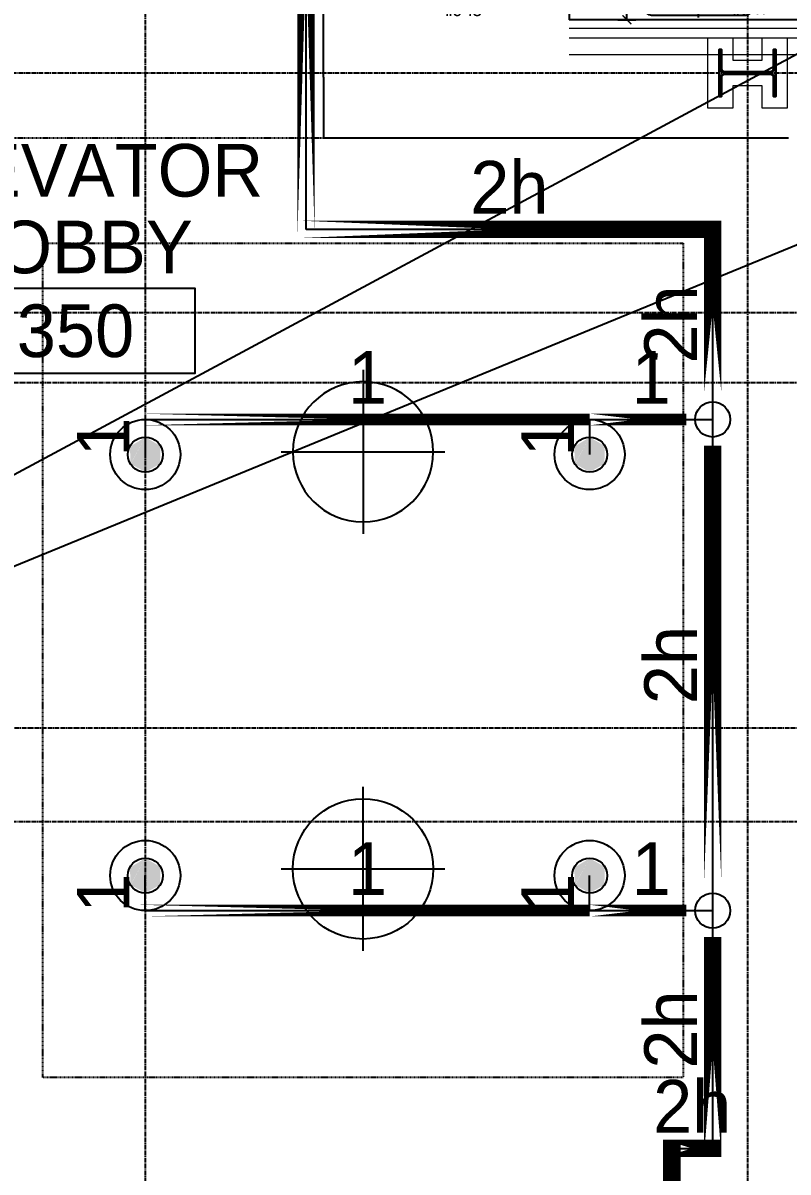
# Model space of a CAD drawing. Header units: inches. Extents: x -6955 to 13123, y -1334 to 3701.
# Drawn here: x 6188.4 to 6319.3, y 1777.6 to 1974.1 of the extents above; entities that cross this region are included whole.
import ezdxf
from ezdxf.enums import TextEntityAlignment as Align

# ---------------------------------------------------------------- set-up
doc = ezdxf.new("R2010")
doc.units = ezdxf.units.IN
doc.header["$MEASUREMENT"] = 0
doc.linetypes.add('CENTER2', pattern=[1.125, 0.75, -0.125, 0.125, -0.125])
doc.linetypes.add('HIDDEN2', pattern=[0.1875, 0.125, -0.0625])
for name, color, linetype in [('A-Clng Mtd Light Fixture', 4, 'Continuous'), ('A-Door', 7, 'Continuous'), ('A-Door-Head', 8, 'Continuous'), ('A-Flor-Case', 6, 'Continuous'), ('A-Flor-Pfix', 7, 'Continuous'), ('A-Flor-Soffit', 6, 'HIDDEN2'), ('A-Grid(SmallScale)', 11, 'CENTER2'), ('A-Tag-Rm(Scale)', 7, 'Continuous'), ('A-Wall-Full', 7, 'Continuous'), ('headdn', 7, 'Continuous'), ('PIPEBL', 4, 'Continuous'), ('pipemn', 6, 'Continuous'), ('PIPESPC', 7, 'Continuous'), ('spk-piperise', 7, 'Continuous'), ('TIDYPIPE', 7, 'Continuous')]:
    doc.layers.add(name, color=color, linetype=linetype)
for name, color, linetype, lineweight in [('A-Detl-Hatch', 1, 'Continuous', 18), ('A-Detl-Wide', 2, 'Continuous', 35), ('S-Detl-Hatch', 1, 'Continuous', 18)]:
    doc.layers.add(name, color=color, linetype=linetype, lineweight=lineweight)
doc.layers.add('G-Anno-Nplt', color=140, linetype='Continuous', lineweight=18, plot=False)
doc.styles.add('G1DIM', font='arial.ttf')
doc.styles.add('PIPE', font='PIPE.SHX')
doc.styles.add('ROMANS', font='ROMANS', dxfattribs={"height": 0.25})
doc.dimstyles.new('Aec-Arch-I-96', dxfattribs={"dimscale": 96, "dimtxt": 0.09375, "dimasz": 0.0625, "dimexe": 0.0625, "dimexo": 0.0625, "dimgap": 0.03125, "dimtad": 1, "dimdec": 3, "dimzin": 3, "dimdsep": 46, "dimlunit": 4, "dimtxsty": 'G1DIM', "dimblk": 'ARCHTICK', "dimcen": 0.09375, "dimclrt": 2, "dimazin": 2, "dimtfac": 0.75, "dimtdec": 3, "dimtix": 1, "dimtmove": 2, "dimatfit": 2, "dimldrblk": 'OPEN90', "dimfxl": 0.0625, "dimtolj": 1, "dimtzin": 0, "dimarcsym": 0})
doc.dimstyles.new('STANDARD$7', dxfattribs={"dimtxt": 0.09375, "dimasz": 0.125, "dimexe": 0.125, "dimexo": 0.09375, "dimgap": 0.0625, "dimtad": 1, "dimdec": 6, "dimzin": 3, "dimdsep": 46, "dimlunit": 4, "dimtxsty": 'ROMANS', "dimcen": 0.09375, "dimadec": 0, "dimazin": 0, "dimtfac": 0.09375, "dimtdec": 0, "dimtofl": 0, "dimtmove": 0, "dimatfit": 3, "dimfxl": 1, "dimfrac": 2, "dimtolj": 1, "dimtzin": 3, "dimarcsym": 0})

# ---------------------------------------------------------------- blocks, each defined once
blk = doc.blocks.new('*U18')
at = {"layer": 'A-Detl-Hatch'}
h = blk.add_hatch(dxfattribs=at)
h.set_pattern_fill('ANSI32', color=256, scale=6, style=0)
h.set_pattern_definition([(45, (0, -4.865), (-1.591, 1.591), []), (45, (1.0607, -4.865), (-1.591, 1.591), [])])
edge = h.paths.add_edge_path()
edge.add_line((3.98, -9.73), (3.98, -9.295))
edge.add_line((3.98, -9.295), (0.645, -9.295))
edge.add_arc((0.645, -8.795), 0.5, 180, 270, ccw=False)
edge.add_line((0.145, -8.795), (0.145, -0.935))
edge.add_arc((0.645, -0.935), 0.5, 90, 180, ccw=False)
edge.add_line((0.645, -0.435), (3.98, -0.435))
edge.add_line((3.98, -0.435), (3.98, 0))
edge.add_line((3.98, 0), (-3.98, 0))
edge.add_line((-3.98, 0), (-3.98, -0.435))
edge.add_line((-3.98, -0.435), (-0.645, -0.435))
edge.add_arc((-0.645, -0.935), 0.5, 0, 90, ccw=False)
edge.add_line((-0.145, -0.935), (-0.145, -8.795))
edge.add_arc((-0.645, -8.795), 0.5, -90, 0, ccw=False)
edge.add_line((-0.645, -9.295), (-3.98, -9.295))
edge.add_line((-3.98, -9.295), (-3.98, -9.73))
edge.add_line((-3.98, -9.73), (3.98, -9.73))
at = {"color": 0, "linetype": 'ByBlock'}
blk.add_lwpolyline([(3.98, -9.73), (3.98, -9.295), (0.645, -9.295, -0.4142136), (0.145, -8.795), (0.145, -0.935, -0.4142136), (0.645, -0.435), (3.98, -0.435), (3.98, 0), (-3.98, 0), (-3.98, -0.435), (-0.645, -0.435, -0.4142136), (-0.145, -0.935), (-0.145, -8.795, -0.4142136), (-0.645, -9.295), (-3.98, -9.295), (-3.98, -9.73)], format="xyb", close=True, dxfattribs=at)
blk = doc.blocks.new('W10X33')
at = {"layer": 'S-Detl-Hatch'}
blk.add_lwpolyline([(13773.78, -7310.28), (13773.78, -7305.84), (13769.95, -7305.84), (13769.95, -7300.98), (13773.78, -7300.98), (13773.78, -7296.55), (13761.82, -7296.55), (13761.82, -7300.98), (13765.66, -7300.98), (13765.66, -7305.84), (13761.82, -7305.84), (13761.82, -7310.28)], close=True, dxfattribs=at)
at = {"layer": 'A-Detl-Wide'}
blk.add_blockref('*U18', (13767.8, -7298.55), dxfattribs=at)
blk = doc.blocks.new('shower head')
for p, q in [((0.5, 0.25), (4.48, 0.25)), ((6.04, 1.5), (4.5, 1.5)), ((0.5, -0.25), (4.48, -0.25)), ((6.02, -1.5), (4.49, -1.5))]:
    blk.add_line(p, q)
blk.add_lwpolyline([(0, -1.12), (0.5, -1.12), (0.5, 1.12), (0, 1.12)], close=True)
at = {"extrusion": (0, 0, -1)}
for centre, start_param, end_param in [((4.5, 0), 4.878708, 10.826996), ((6.02, 0), 6.265998, 9.430839)]:
    blk.add_ellipse(centre, major_axis=(0, 1.5), ratio=0.483735, start_param=start_param, end_param=end_param, dxfattribs=at)
blk.add_open_spline([(4.48, 0.25), (4.49, 0.2), (4.49, 0.16), (4.49, 0.11), (4.5, 0.04), (4.5, -0.04), (4.49, -0.11), (4.49, -0.16), (4.49, -0.21), (4.48, -0.25)], degree=3, knots=[7.6339989, 7.6339989, 7.6339989, 7.6339989, 7.7552894, 7.7552894, 7.7552894, 7.9540134, 7.9540134, 7.9540134, 8.074038, 8.074038, 8.074038, 8.074038])
blk = doc.blocks.new('shower door')
at = {"layer": 'A-Flor-Case'}
for p, q in [((-31, -1), (-31, 0)), ((-29, 0), (-31, 0)), ((-29, -1), (-29, 0)), ((0, 0), (-2, 0)), ((-2, 0), (-2, -1)), ((-59.99, -1.26), (-57.99, -1.26)), ((-57.99, -2.26), (-57.99, -1.26)), ((-57.99, -1.76), (-31, -1.76)), ((-29, -1), (-31, -1)), ((-31, -1.26), (-29, -1.26)), ((-31, -2.26), (-31, -1.26)), ((-2, -0.5), (-29, -0.5)), ((-29, -1.26), (-29, -2.26)), ((0, -1), (-2, -1)), ((-2, -1), (0, -1)), ((-59.99, -2.26), (-57.99, -2.26)), ((-31, -2.26), (-29, -2.26))]:
    blk.add_line(p, q, dxfattribs=at)
blk = doc.blocks.new('30x34 shower')
at = {"layer": 'A-Flor-Pfix'}
for p, q in [((0, -34), (0, 0)), ((60, 0), (0, 0)), ((60, -34), (60, 0)), ((28.75, -16.18), (1.94, -1.94)), ((57, -1.5), (3, -1.5)), ((58.06, -1.94), (31.25, -16.18)), ((1.5, -3), (1.5, -29.5)), ((58.5, -3), (58.5, -29.5)), ((28.75, -17.82), (1.94, -30.56)), ((58.06, -30.56), (31.25, -17.82)), ((57, -31), (3, -31)), ((60, -34), (0, -34))]:
    blk.add_line(p, q, dxfattribs=at)
blk.add_circle((30, -17), 1.5, dxfattribs=at)
for centre, start, end in [((3, -3), 90, 180), ((57, -3), 0, 90), ((3, -29.5), 180, 270), ((57, -29.5), 270, 0)]:
    blk.add_arc(centre, 1.5, start, end, dxfattribs=at)
at = {"xscale": -1, "rotation": 179.9999999999999}
blk.add_blockref('shower door', (60, -34), dxfattribs=at)
at = {"layer": 'A-Flor-Pfix', "rotation": 180.0000000001253}
blk.add_blockref('shower head', (60, -16.5), dxfattribs=at)
blk = doc.blocks.new('36in door')
blk.add_lwpolyline([(-1.5, -36), (0, -36), (0, 0), (-1.5, 0)], close=True)
blk.add_arc((0, 0), 36, 180, 270)
blk = doc.blocks.new('Toiliet American Std Cadet Pro')
for p, q in [((0, 8.06), (0, -8.06)), ((5.84, 9.06), (1, 9.06)), ((6.84, 7.9), (6.84, 8.06)), ((7.53, 6.52), (7, 7.36)), ((7.69, -5.98), (7.69, 5.98)), ((7, -7.36), (7.53, -6.52)), ((1, -9.06), (5.84, -9.06)), ((6.84, -8.06), (6.84, -7.9))]:
    blk.add_line(p, q)
for centre, radius, start, end in [((1, 8.06), 1, 90, 180), ((5.84, 8.06), 1, 0, 90), ((7.84, 7.9), 1, 180, 212.4157), ((6.69, 5.98), 1, 0, 32.4157), ((10.89, 10.1), 4.91, 226.8784, 295.5831), ((10.89, -10.1), 4.91, 64.417, 133.1217), ((7.84, -7.9), 1, 147.5844, 180), ((6.69, -5.98), 1, 327.5844, 0), ((1, -8.06), 1, 180, 270), ((5.84, -8.06), 1, 270, 0)]:
    blk.add_arc(centre, radius, start, end)
for start_param, end_param in [(4.086017, 8.480354), (2.197169, 4.086017)]:
    blk.add_ellipse((18.39, 0), major_axis=(9.17, 0), ratio=0.762999, start_param=start_param, end_param=end_param)
blk = doc.blocks.new('_ArchTick')
at = {"color": 0, "linetype": 'ByBlock', "const_width": 0.15}
blk.add_lwpolyline([(-0.5, -0.5), (0.5, 0.5)], dxfattribs=at)
blk = doc.blocks.new('*D109')
at = {"layer": 'Defpoints', "color": 0, "transparency": 16777216}
for p in [(-42.8, 6.14), (-45.88, -60), (-43.26, -60)]:
    blk.add_point(p, dxfattribs=at)
at = {"layer": 'G-Anno-Nplt', "color": 0, "lineweight": -2, "transparency": 16777216}
for p, q in [((-44.3, 6.14), (-47.38, 6.14)), ((-45.88, 6.14), (-45.88, -60)), ((-44.76, -60), (-47.38, -60))]:
    blk.add_line(p, q, dxfattribs=at)
at = {"layer": 'G-Anno-Nplt', "color": 0, "lineweight": -2, "transparency": 16777216, "xscale": 1.5, "yscale": 1.5, "zscale": 1.5}
for p, rotation in [((-45.88, 6.14), 90), ((-45.88, -60), 270)]:
    blk.add_blockref('_ArchTick', p, dxfattribs=dict(at, rotation=rotation))
at = {"layer": 'G-Anno-Nplt', "transparency": 16777216, "insert": (-48.63, -26.93), "char_height": 2.25, "attachment_point": 5, "rotation": 90, "style": 'G1DIM'}
blk.add_mtext('\\A1;5\'-6{\\H0.750000x;\\S1/8;}"', dxfattribs=at)
blk = doc.blocks.new('_Open90')
at = {"color": 0, "linetype": 'ByBlock', "lineweight": -2}
for p, q in [((0, 0), (-1, 0)), ((-0.5, 0.5), (0, 0)), ((0, 0), (-0.5, -0.5))]:
    blk.add_line(p, q, dxfattribs=at)
blk = doc.blocks.new('*D110')
at = {"layer": 'Defpoints', "color": 0, "transparency": 16777216}
for p in [(0, 2.48), (-36, 0), (0, -3.5)]:
    blk.add_point(p, dxfattribs=at)
at = {"layer": 'G-Anno-Nplt', "color": 0, "lineweight": -2, "transparency": 16777216}
for p, q in [((-36, 1.5), (-36, 3.98)), ((0, -2), (0, 3.98)), ((-36, 2.48), (0, 2.48))]:
    blk.add_line(p, q, dxfattribs=at)
at = {"layer": 'G-Anno-Nplt', "color": 0, "lineweight": -2, "transparency": 16777216, "xscale": 1.5, "yscale": 1.5, "zscale": 1.5, "rotation": 180}
blk.add_blockref('_ArchTick', (-36, 2.48), dxfattribs=at)
at = {"layer": 'G-Anno-Nplt', "color": 0, "lineweight": -2, "transparency": 16777216, "xscale": 1.5, "yscale": 1.5, "zscale": 1.5}
blk.add_blockref('_ArchTick', (0, 2.48), dxfattribs=at)
at = {"layer": 'G-Anno-Nplt', "transparency": 16777216, "insert": (-18, 4.38), "char_height": 2.25, "attachment_point": 5, "style": 'G1DIM'}
blk.add_mtext('\\A1;3\'-0"', dxfattribs=at)
blk = doc.blocks.new('*D106')
at = {"layer": 'Defpoints', "color": 0, "transparency": 16777216}
for p in [(-76.12, 6.5), (-58.12, 7.25), (-76.12, 2.15)]:
    blk.add_point(p, dxfattribs=at)
at = {"layer": 'G-Anno-Nplt', "color": 0, "lineweight": -2, "transparency": 16777216}
for p, q in [((-76.12, 5), (-76.12, 0.65)), ((-58.12, 5.75), (-58.12, 0.65)), ((-58.12, 2.15), (-76.12, 2.15))]:
    blk.add_line(p, q, dxfattribs=at)
at = {"layer": 'G-Anno-Nplt', "color": 0, "lineweight": -2, "transparency": 16777216, "xscale": 1.5, "yscale": 1.5, "zscale": 1.5, "rotation": 180}
blk.add_blockref('_ArchTick', (-76.12, 2.15), dxfattribs=at)
at = {"layer": 'G-Anno-Nplt', "color": 0, "lineweight": -2, "transparency": 16777216, "xscale": 1.5, "yscale": 1.5, "zscale": 1.5}
blk.add_blockref('_ArchTick', (-58.12, 2.15), dxfattribs=at)
at = {"layer": 'G-Anno-Nplt', "transparency": 16777216, "insert": (-67.12, 4.05), "char_height": 2.25, "attachment_point": 5, "style": 'G1DIM'}
blk.add_mtext('\\A1;1\'-6"', dxfattribs=at)
blk = doc.blocks.new('*D107')
at = {"layer": 'Defpoints', "color": 0, "transparency": 16777216}
for p in [(0, 0), (-7.85, -60), (0, -60)]:
    blk.add_point(p, dxfattribs=at)
at = {"layer": 'G-Anno-Nplt', "color": 0, "lineweight": -2, "transparency": 16777216}
for p, q in [((-1.5, 0), (-9.35, 0)), ((-7.85, 0), (-7.85, -60)), ((-1.5, -60), (-9.35, -60))]:
    blk.add_line(p, q, dxfattribs=at)
at = {"layer": 'G-Anno-Nplt', "color": 0, "lineweight": -2, "transparency": 16777216, "xscale": 1.5, "yscale": 1.5, "zscale": 1.5}
for p, rotation in [((-7.85, 0), 90), ((-7.85, -60), 270)]:
    blk.add_blockref('_ArchTick', p, dxfattribs=dict(at, rotation=rotation))
at = {"layer": 'G-Anno-Nplt', "transparency": 16777216, "insert": (-9.75, -30), "char_height": 2.25, "attachment_point": 5, "rotation": 90, "style": 'G1DIM'}
blk.add_mtext('\\A1;5\'-0"', dxfattribs=at)
blk = doc.blocks.new('*D108')
at = {"layer": 'Defpoints', "color": 0, "transparency": 16777216}
for p in [(-76.12, -58), (-76.12, -60), (-69.22, -60)]:
    blk.add_point(p, dxfattribs=at)
at = {"layer": 'G-Anno-Nplt', "color": 0, "lineweight": -2, "transparency": 16777216}
for p, q in [((-69.22, -58), (-69.22, -56.5)), ((-74.62, -58), (-67.72, -58)), ((-69.22, -58), (-69.22, -60)), ((-74.62, -60), (-67.72, -60)), ((-69.22, -60), (-69.22, -61.5))]:
    blk.add_line(p, q, dxfattribs=at)
at = {"layer": 'G-Anno-Nplt', "color": 0, "lineweight": -2, "transparency": 16777216, "xscale": 1.5, "yscale": 1.5, "zscale": 1.5}
for p, rotation in [((-69.22, -58), 270), ((-69.22, -60), 90)]:
    blk.add_blockref('_ArchTick', p, dxfattribs=dict(at, rotation=rotation))
at = {"layer": 'G-Anno-Nplt', "transparency": 16777216, "insert": (-71.1, -59), "char_height": 2.25, "attachment_point": 5, "rotation": 90, "style": 'G1DIM'}
blk.add_mtext('\\A1;2"', dxfattribs=at)
blk = doc.blocks.new('decorative ceiling light')
for p, q in [((0, -7), (0, 7)), ((-7, 0), (7, 0))]:
    blk.add_line(p, q)
blk.add_circle((0, 0), 6)
blk = doc.blocks.new('linen elev lobby vending')
at = {"layer": 'A-Flor-Soffit'}
blk.add_line((-79.5, 216.37), (-139.5, 216.37), dxfattribs=at)
blk.add_lwpolyline([(-127.5, 198.38), (-18, 198.38), (-18, 55.73), (-127.5, 55.73)], close=True, dxfattribs=at)
at = {"layer": 'A-Wall-Full'}
for p in [(-79.5, 226.76), (0, 216.37)]:
    blk.add_line(p, (-79.5, 216.37), dxfattribs=at)
at = {"layer": 'A-Clng Mtd Light Fixture', "xscale": -2, "yscale": 2, "zscale": 2, "rotation": 180}
blk.add_blockref('decorative ceiling light', (-72.75, 162.71), dxfattribs=at)
at = {"layer": 'A-Clng Mtd Light Fixture', "xscale": 2, "yscale": 2, "zscale": 2}
blk.add_blockref('decorative ceiling light', (-72.75, 91.39), dxfattribs=at)
blk = doc.blocks.new('Rm Tag')
blk.add_lwpolyline([(-0.2124, 0.0759), (0.2124, 0.0759), (0.2124, -0.0759), (-0.2124, -0.0759)], close=True)
for p in [(0, 0.2858), (0, 0.1493), (0, 0)]:
    blk.add_attdef('XXX', text='', height=0.0938).set_placement(p, align=Align.MIDDLE_CENTER)
blk = doc.blocks.new('dpend1')
for radius in [6, 3]:
    blk.add_circle((0, 0), radius)
for points in [[(0.01, 2.97), (-2.53, -1.59), (-2.62, 1.36)], [(0.01, 2.97), (-2.49, -1.59), (2.52, -1.59)], [(2.52, -1.59), (0.01, 2.97), (2.6, 1.47)], [(2.52, -1.59), (-2.53, -1.59), (0.01, -2.98)]]:
    blk.add_solid(points)
blk = doc.blocks.new('PIPESPC')
at = {"layer": 'PIPESPC', "style": 'PIPE', "width": 0.9}
blk.add_attdef('SIZE', text='', height=9, dxfattribs=at).set_placement((0, 4.02), align=Align.CENTER)
at = {"layer": 'PIPESPC', "style": 'PIPE', "flags": 1}
blk.add_attdef('SCHED', (25.3, 3.89), '', height=9, dxfattribs=at)
blk = doc.blocks.new('rise')
blk.add_circle((0, 0), 3)
blk = doc.blocks.new('Studio Bath 2')
at = {"layer": 'A-Door'}
for points in [[(-81, -21.9817), (-81, -19.9817), (-76.125, -19.9817), (-76.125, -21.9817)], [(-81, -59.9817), (-81, -57.9817), (-76.125, -57.9817), (-76.125, -59.9817)]]:
    blk.add_lwpolyline(points, close=True, dxfattribs=at)
at = {"layer": 'A-Door-Head'}
blk.add_lwpolyline([(-81, -21.9817), (-81, -57.9817), (-76.125, -57.9817), (-76.125, -21.9817)], close=True, dxfattribs=at)
at = {"layer": 'A-Wall-Full'}
for p, q in [((-81, -22), (-81, 6.145)), ((-76.125, -22), (-76.125, 6.145)), ((-76.125, 6.145), (-36, 6.145)), ((-76.125, 6.145), (-36, 6.145)), ((-36, 0), (-36, 6.145)), ((0, 0), (-36, 0)), ((0, -60), (0, -3.5)), ((-81, -22), (-76.125, -22)), ((-81, -58), (-81, -62.855)), ((-76.125, -58), (-81, -58)), ((-76.125, -58), (-76.125, -60)), ((-76.125, -58), (-76.125, -60)), ((-76.125, -60), (0, -60))]:
    blk.add_line(p, q, dxfattribs=at)
at = {"layer": 'G-Anno-Nplt'}
for p, q in [((-76.125, 12.145), (-36, 12.145)), ((-76.125, 9.27), (-36, 9.27)), ((-76.125, 7.645), (-36, 7.645)), ((0, 3.125), (-36, 3.125))]:
    blk.add_line(p, q, dxfattribs=at)
at = {"layer": 'A-Door', "xscale": -1, "rotation": 90}
blk.add_blockref('36in door', (-76.125, -57.9817), dxfattribs=at)
at = {"layer": 'A-Flor-Pfix', "xscale": -1, "rotation": 90}
blk.add_blockref('Toiliet American Std Cadet Pro', (-58.125, 5.395), dxfattribs=at)
at = {"layer": 'A-Flor-Pfix', "extrusion": (0, 0, -1), "xscale": -1, "zscale": -1, "rotation": 90}
blk.add_blockref('30x34 shower', (0, 0), dxfattribs=at)
at = {"layer": 'G-Anno-Nplt'}
for base, p1, p2, picture, middle in [((-76.125, 2.1463), (-58.125, 7.25), (-76.125, 6.5015), '*D106', (-67.125, 4.0451)), ((0, 2.4794), (-36, 0), (0, -3.5), '*D110', (-18, 4.3789))]:
    dim = blk.add_linear_dim(base=base, p1=p1, p2=p2, dimstyle='Aec-Arch-I-96', override={"dimscale": 24, "dimsah": 1, "dimclrt": 256}, dxfattribs=at)
    dim.commit()
    dim.dimension.update_dxf_attribs({"geometry": picture, "text_midpoint": middle})
for base, p1, p2, picture, middle in [((-45.8755, -60), (-42.7983, 6.145), (-43.263, -60), '*D109', (-48.6347, -26.9275)), ((-7.8535, -60), (0, 0), (0, -60), '*D107', (-9.7523, -30)), ((-69.2224, -60), (-76.125, -58), (-76.125, -60), '*D108', (-71.102, -59))]:
    dim = blk.add_linear_dim(base=base, p1=p1, p2=p2, angle=90, dimstyle='Aec-Arch-I-96', override={"dimscale": 24, "dimsah": 1, "dimclrt": 256}, dxfattribs=at)
    dim.commit()
    dim.dimension.update_dxf_attribs({"geometry": picture, "text_midpoint": middle})
blk = doc.blocks.new('King Studio 1 -41')
at = {"layer": 'A-Wall-Full'}
blk.add_line((-0.74, 0.5), (183, 0.5), dxfattribs=at)
at = {"xscale": -1, "rotation": 90}
blk.add_blockref('Studio Bath 2', (15.25, 6.5), dxfattribs=at)

msp = doc.modelspace()

# ---------------------------------------------------------------- linework, layer by layer
at = {"layer": 'A-Grid(SmallScale)'}
for p, q in [((6209.3342, 3132.3201), (6209.3342, 1223.6428)), ((6312.3342, 3132.3201), (6312.3342, 1223.6428)), ((4537.3342, 1965.5773), (8345.3342, 1965.5773)), ((8345.3342, 1912.5773), (4537.3342, 1912.5773)), ((4561.449, 1853.5773), (8345.3342, 1853.5773)), ((4537.3342, 1837.5773), (8345.3342, 1837.5773))]:
    msp.add_line(p, q, dxfattribs=at)
msp.add_lwpolyline([(8345.3342, 1924.5773), (4557.6467, 1924.5773), (4550.0842, 1939.1398), (4504.0217, 1939.1398)], dxfattribs=at)
at = {"layer": 'PIPEBL'}
for p, q in [((6209.3342, 1906.3201), (6285.3342, 1906.3201)), ((6209.3342, 1906.3201), (6209.3342, 1900.3201)), ((6285.3342, 1906.3201), (6285.3342, 1900.3201)), ((6285.3342, 1906.3201), (6306.3813, 1906.3201)), ((6209.3342, 1822.3201), (6209.3342, 1828.3201)), ((6285.3342, 1822.3201), (6285.3342, 1828.3201)), ((6209.3342, 1822.3201), (6285.3342, 1822.3201)), ((6285.3342, 1822.3201), (6306.3813, 1822.3201))]:
    msp.add_line(p, q, dxfattribs=at)
at = {"layer": 'pipemn'}
for p, q in [((6236.8342, 1938.8352), (6236.8342, 2032.3201)), ((6306.3813, 1938.8352), (6236.8342, 1938.8352)), ((6306.3813, 1906.3201), (6306.3813, 1938.8352)), ((6306.3813, 1822.3201), (6306.3813, 1906.3201)), ((6306.3813, 1781.6626), (6306.3813, 1822.3201)), ((6299.3813, 1781.6626), (6306.3813, 1781.6626)), ((6299.3813, 1740.3201), (6299.3813, 1781.6626))]:
    msp.add_line(p, q, dxfattribs=at)
at = {"layer": 'TIDYPIPE', "color": 7}
for points, const_width in [([(6236.8342, 1937.3352), (6236.8342, 2032.3201)], 3), ([(6306.3813, 1910.8201), (6306.3813, 1940.3352)], 3), ([(6235.3342, 1938.8352), (6307.8813, 1938.8352)], 3), ([(6208.3342, 1906.3201), (6285.3342, 1906.3201)], 2), ([(6285.3342, 1906.3201), (6301.8813, 1906.3201)], 2), ([(6306.3813, 1826.8201), (6306.3813, 1901.8201)], 3), ([(6208.3342, 1822.3201), (6285.3342, 1822.3201)], 2), ([(6285.3342, 1822.3201), (6301.8813, 1822.3201)], 2), ([(6306.3813, 1780.1626), (6306.3813, 1817.8201)], 3), ([(6299.3813, 1740.3201), (6299.3813, 1783.1626)], 3), ([(6297.8813, 1781.6626), (6307.8813, 1781.6626)], 3)]:
    msp.add_lwpolyline(points, close=True, dxfattribs=dict(at, const_width=const_width))

# ---------------------------------------------------------------- block references
at = {"xscale": -1, "rotation": 270}
msp.add_blockref('King Studio 1 -41', (6239.3342, 1965.5773), dxfattribs=at)
at = {"rotation": 270}
msp.add_blockref('W10X33', (13615.7469, 15733.3782), dxfattribs=at)
msp.add_blockref('linen elev lobby vending', (6319.3342, 1738.0773))
at = {"layer": 'A-Tag-Rm(Scale)'}
ref = msp.add_blockref('Rm Tag', (6197.3973, 1921.4964), dxfattribs=dict(at, xscale=96, yscale=96, zscale=96))
ref.add_attrib('XXX', 'ELEVATOR', dxfattribs={"layer": '0', "height": 9}).set_placement((6197.3973, 1948.9375), align=Align.MIDDLE_CENTER)
ref.add_attrib('XXX', 'LOBBY', dxfattribs={"layer": '0', "height": 9}).set_placement((6197.3973, 1935.8273), align=Align.MIDDLE_CENTER)
ref.add_attrib('XXX', '350', dxfattribs={"layer": '0', "height": 9}).set_placement((6197.3973, 1921.4964), align=Align.MIDDLE_CENTER)
at = {"layer": 'headdn'}
for p in [(6209.3342, 1900.3201), (6285.3342, 1900.3201), (6209.3342, 1828.3201), (6285.3342, 1828.3201)]:
    msp.add_blockref('dpend1', p, dxfattribs=at)
at = {"layer": 'PIPESPC'}
ref = msp.add_blockref('PIPESPC', (6271.6077, 1938.8352), dxfattribs=at)
ref.add_attrib('SIZE', '2h', dxfattribs={"color": 0, "height": 9, "style": 'PIPE'}).set_placement((6271.6077, 1938.8352), align=Align.BOTTOM_CENTER)
ref = msp.add_blockref('PIPESPC', (6306.3813, 1922.5777), dxfattribs=dict(at, rotation=89.9999999999984))
ref.add_attrib('SIZE', '2h', dxfattribs={"color": 0, "height": 9, "rotation": 90, "style": 'PIPE'}).set_placement((6306.3813, 1922.5777), align=Align.BOTTOM_CENTER)
ref = msp.add_blockref('PIPESPC', (6247.3342, 1906.3201), dxfattribs=at)
ref.add_attrib('SIZE', '1', dxfattribs={"color": 0, "height": 9, "style": 'PIPE'}).set_placement((6247.3342, 1906.3201), align=Align.BOTTOM_CENTER)
ref = msp.add_blockref('PIPESPC', (6295.8577, 1906.3201), dxfattribs=at)
ref.add_attrib('SIZE', '1', dxfattribs={"color": 0, "height": 9, "style": 'PIPE'}).set_placement((6295.8577, 1906.3201), align=Align.BOTTOM_CENTER)
ref = msp.add_blockref('PIPESPC', (6209.3342, 1903.3201), dxfattribs=dict(at, rotation=90))
ref.add_attrib('SIZE', '1', dxfattribs={"color": 0, "height": 9, "rotation": 90, "style": 'PIPE'}).set_placement((6209.3342, 1903.3201), align=Align.BOTTOM_CENTER)
ref = msp.add_blockref('PIPESPC', (6285.3342, 1903.3201), dxfattribs=dict(at, rotation=90))
ref.add_attrib('SIZE', '1', dxfattribs={"color": 0, "height": 9, "rotation": 90, "style": 'PIPE'}).set_placement((6285.3342, 1903.3201), align=Align.BOTTOM_CENTER)
ref = msp.add_blockref('PIPESPC', (6306.3813, 1864.3201), dxfattribs=dict(at, rotation=90.00000000000061))
ref.add_attrib('SIZE', '2h', dxfattribs={"color": 0, "height": 9, "rotation": 90, "style": 'PIPE'}).set_placement((6306.3813, 1864.3201), align=Align.BOTTOM_CENTER)
ref = msp.add_blockref('PIPESPC', (6247.3342, 1822.3201), dxfattribs=at)
ref.add_attrib('SIZE', '1', dxfattribs={"color": 0, "height": 9, "style": 'PIPE'}).set_placement((6247.3342, 1822.3201), align=Align.BOTTOM_CENTER)
ref = msp.add_blockref('PIPESPC', (6295.8577, 1822.3201), dxfattribs=at)
ref.add_attrib('SIZE', '1', dxfattribs={"color": 0, "height": 9, "style": 'PIPE'}).set_placement((6295.8577, 1822.3201), align=Align.BOTTOM_CENTER)
ref = msp.add_blockref('PIPESPC', (6209.3342, 1825.3201), dxfattribs=dict(at, rotation=90))
ref.add_attrib('SIZE', '1', dxfattribs={"color": 0, "height": 9, "rotation": 90, "style": 'PIPE'}).set_placement((6209.3342, 1825.3201), align=Align.BOTTOM_CENTER)
ref = msp.add_blockref('PIPESPC', (6285.3342, 1825.3201), dxfattribs=dict(at, rotation=90))
ref.add_attrib('SIZE', '1', dxfattribs={"color": 0, "height": 9, "rotation": 90, "style": 'PIPE'}).set_placement((6285.3342, 1825.3201), align=Align.BOTTOM_CENTER)
ref = msp.add_blockref('PIPESPC', (6306.3813, 1801.9914), dxfattribs=dict(at, rotation=90.0000000000013))
ref.add_attrib('SIZE', '2h', dxfattribs={"color": 0, "height": 9, "rotation": 90, "style": 'PIPE'}).set_placement((6306.3813, 1801.9914), align=Align.BOTTOM_CENTER)
ref = msp.add_blockref('PIPESPC', (6302.8813, 1781.6626), dxfattribs=at)
ref.add_attrib('SIZE', '2h', dxfattribs={"color": 0, "height": 9, "style": 'PIPE'}).set_placement((6302.8813, 1781.6626), align=Align.BOTTOM_CENTER)
at = {"layer": 'spk-piperise'}
for p in [(6306.3813, 1906.3201), (6306.3813, 1822.3201)]:
    msp.add_blockref('rise', p, dxfattribs=at)

# ---------------------------------------------------------------- leaders
at = {"layer": 'PIPESPC'}
for points in [[(6123.9156, 1863.1016), (6566.2874, 2100.7394), (6572.2589, 2100.7394)], [(6133.3691, 1859.3018), (6569.0696, 2038.1524), (6575.0411, 2038.1524)]]:
    msp.add_leader(points, dimstyle='STANDARD$7', dxfattribs=at)

doc.saveas('drawing.dxf')
